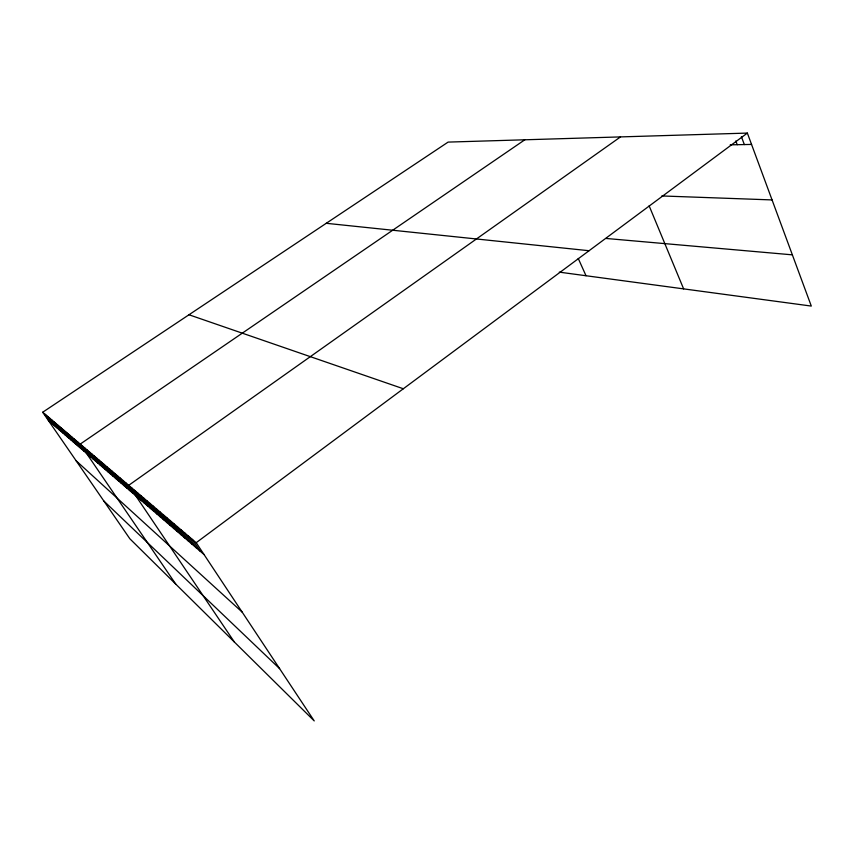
<?xml version="1.0" encoding="UTF-8"?>
<svg xmlns="http://www.w3.org/2000/svg" width="854" height="854" viewBox="0 0 854 854"><rect width="100%" height="100%" fill="white"/><g stroke="black" fill="none" stroke-linecap="round" stroke-linejoin="round"><path stroke-width="1.28" d="M747.357 133.085L448.115 142.095L42.7 412.236L196.196 542.696L747.357 133.085L811.3 306.074L559.285 272.138M620.506 136.907L128.698 485.328L234.327 641.973M524.847 139.778L80.201 444.101L175.785 584.147M730.213 144.828L751.552 144.433M661.807 195.95L772.059 199.921M605.977 238.447L792.363 254.844M326.249 223.3L589.068 250.724M188.98 314.763L403.334 388.762M48.347 420.435L204.042 554.534M76.123 460.754L242.184 612.126M103.825 500.978L279.6 668.629M53.588 421.492L59.417 429.968M51.72 419.901L57.517 428.334M49.874 418.332L55.638 426.712M48.048 416.773L53.781 425.121M46.244 415.247L51.945 423.541M44.461 413.731L50.14 421.983M42.7 412.236L129.861 538.778L314.229 720.915L196.196 542.696M67.359 433.191L73.401 442.009M65.32 431.462L71.32 440.226M63.303 429.743L69.27 438.465M61.307 428.046L67.252 436.725M59.342 426.381L65.256 434.996M57.399 424.726L63.281 433.298M55.478 423.104L61.339 431.622M82.443 446.012L88.709 455.203M77.992 442.223L84.183 451.307M75.803 440.376L81.973 449.396M73.647 438.54L79.785 447.517M71.522 436.736L77.629 445.66M69.43 434.953L75.504 443.824M96.555 458L103.035 467.533M94.121 455.94L100.558 465.409M91.72 453.901L98.125 463.306M89.35 451.883L95.723 461.245M87.012 449.898L93.353 459.196M84.706 447.944L91.015 457.189M111.917 471.066L118.621 480.962M109.259 468.803L115.92 478.646M106.643 466.583L113.272 476.361M104.071 464.395L110.657 474.098M101.53 462.227L108.074 471.878M99.021 460.103L105.533 469.689M125.794 482.862L132.69 493.089M122.933 480.428L129.797 490.591M120.115 478.037L126.936 488.125M117.34 475.678L124.118 485.702M114.607 473.351L121.353 483.311M137.494 492.801L144.561 503.305M134.516 490.271L141.54 500.7M131.58 487.783L138.572 498.149M153.09 506.059L160.371 516.926M149.877 503.326L157.104 514.119M146.707 500.636L153.891 511.343M143.589 497.978L150.731 508.621M140.515 495.373L147.625 505.942M166.509 517.46L173.96 528.637M163.071 514.546L170.48 525.637M159.687 511.663L167.053 522.68M156.367 508.845L163.69 519.776M180.845 529.651L188.488 541.137M177.162 526.523L184.763 537.935M173.554 523.449L181.101 534.785M169.999 520.428L177.504 531.679M192.257 539.354L200.049 551.097M188.382 536.056L196.132 547.724M184.581 532.821L192.278 544.404M578.243 258.463L586.015 275.735M649.136 205.825L683.627 288.887M735.828 140.974L737.226 144.7M741.4 136.683L744.336 144.572"/></g></svg>
